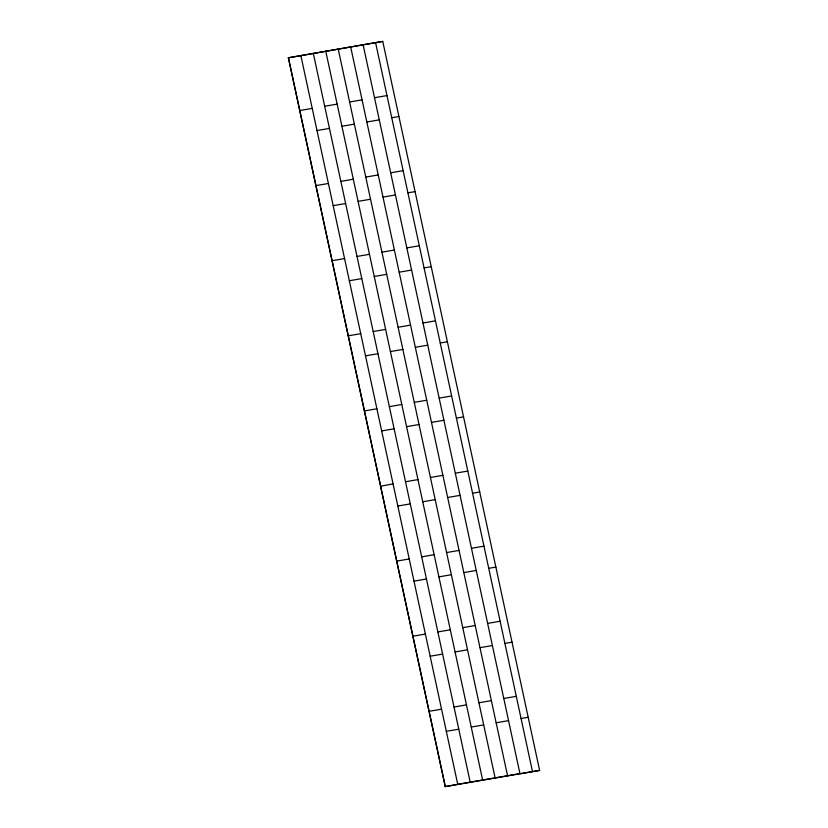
<?xml version="1.0" encoding="UTF-8"?>
<svg xmlns="http://www.w3.org/2000/svg" width="828" height="828" viewBox="0 0 828 828"><rect width="100%" height="100%" fill="white"/><g stroke="black" fill="none" stroke-linecap="round" stroke-linejoin="round"><path stroke-width="1.24" d="M288.372 57.784L382.753 41.4L539.618 770.413L445.247 786.6L288.372 57.784L382.753 41.4M300.843 55.455L457.718 784.271M299.788 110.528L312.239 108.396M313.294 53.313L470.18 782.129L445.247 786.6M317.01 130.545L329.461 128.412M325.756 51.181L482.631 779.997M315.944 185.627L328.405 183.485M324.69 106.253L337.151 104.121M338.207 49.038L495.092 777.854M333.177 205.644L345.628 203.512M341.923 126.27L354.374 124.138M350.668 46.906L507.543 775.722M332.111 260.727L344.572 258.584M340.857 181.353L353.318 179.221M349.602 101.979L362.064 99.846M363.119 44.764L519.984 773.776L539.618 770.413M349.333 280.744L361.795 278.601M358.089 201.37L370.54 199.237M366.835 122.006L379.286 119.863M348.277 335.816L360.729 333.684M357.023 256.452L369.485 254.31M375.581 42.632L532.456 771.448M365.769 177.078L378.23 174.946M374.515 97.704L386.976 95.572M365.5 355.843L377.961 353.701M374.246 276.469L386.707 274.337M364.444 410.916L376.895 408.784M383.002 197.095L395.453 194.963M391.747 117.731L398.92 116.5M373.19 331.552L385.641 329.409M381.936 252.178L394.397 250.035M390.681 172.804L403.143 170.671M381.667 430.933L394.128 428.8M390.412 351.569L402.874 349.426M399.158 272.195L411.619 270.063M407.914 192.821L415.076 191.599M389.357 406.641L401.808 404.509M398.102 327.277L410.553 325.135M406.848 247.903L419.31 245.761M393.062 483.883L380.59 486.212L445.267 786.403M397.833 506.032L410.284 503.9M406.579 426.668L419.04 424.526M415.325 347.294L427.786 345.152M396.767 561.115L409.229 558.972M405.523 481.741L417.974 479.609M424.071 267.92L431.243 266.688M414.269 402.367L426.72 400.234M423.015 323.003L435.466 320.86M414 581.132L426.451 578.989M422.746 501.758L435.197 499.626M431.491 422.394L443.943 420.251M412.934 636.204L425.395 634.072M440.237 343.02L447.41 341.788M421.68 556.84L434.141 554.698M430.436 477.466L442.887 475.334M439.182 398.092L451.633 395.96M430.156 656.231L442.618 654.089M438.912 576.857L451.363 574.725M447.658 497.483L460.109 495.351M429.101 711.304L441.562 709.172M456.404 418.119L463.576 416.888M437.846 631.94L450.308 629.797M446.592 552.566L459.054 550.423M455.348 473.192L467.799 471.06M446.323 731.321L458.784 729.189M455.069 651.957L467.53 649.814M463.825 572.583L476.276 570.451M472.571 493.209L479.743 491.987M454.013 707.029L466.464 704.897M462.759 627.665L475.22 625.523M471.505 548.291L483.966 546.159M471.236 727.056L483.697 724.914M479.981 647.682L492.443 645.54M488.737 568.308L495.91 567.076M478.926 702.755L491.377 700.623M487.671 623.391L500.133 621.248M496.148 722.782L508.609 720.639M504.894 643.408L512.066 642.176M503.838 698.49L516.289 696.348M521.06 718.507L528.233 717.276M471.422 781.911L518.752 773.797M288.382 57.587L380.342 484.763"/></g></svg>
